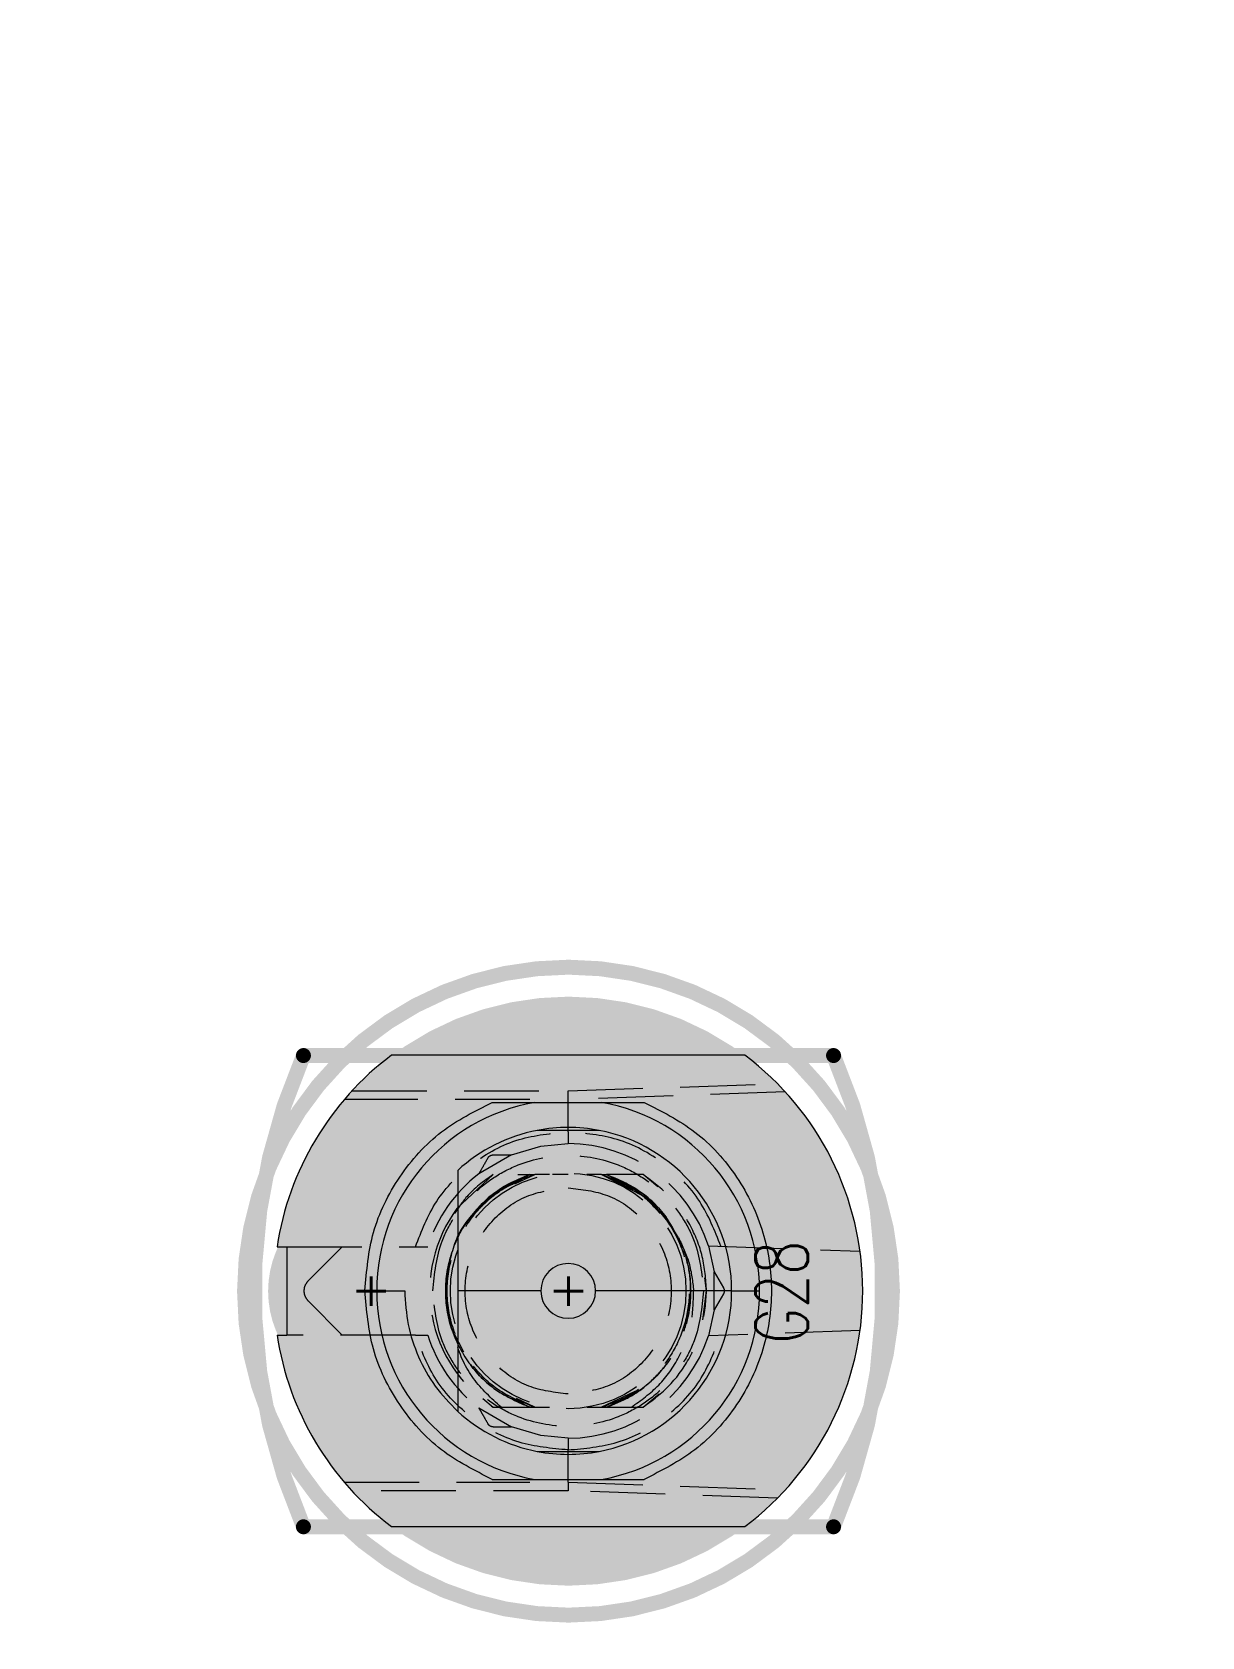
# Model space of a CAD drawing. Header units: millimetres. Extents: x 5 to 1395, y 5 to 415.
# Drawn here: x 1201.72 to 1221.58, y 229.93 to 257.17 of the extents above; entities that cross this region are included whole.
import ezdxf

# ---------------------------------------------------------------- set-up
doc = ezdxf.new("R2010")
doc.units = ezdxf.units.MM
doc.header["$PDSIZE"] = -1
doc.linetypes.add('HIDDEN', pattern=[1.905, 1.27, -0.635])
for name, color, linetype in [('DRIL_PLTE_THRU_01', 16, 'Continuous'), ('DRIL_PLTE_THRU_02', 146, 'Continuous'), ('DRIL_PLTE_THRU_03', 56, 'Continuous'), ('DRIL_PLTE_THRU_04', 216, 'Continuous'), ('DRIL_PLTE_THRU_05', 34, 'Continuous'), ('DRIL_PLTE_THRU_06', 96, 'Continuous'), ('DRIL_PLTE_THRU_07', 171, 'Continuous'), ('DRIL_PLTE_THRU_08', 176, 'Continuous'), ('DRIL_SYMBOL', 2, 'Continuous'), ('PADS_BOT', 5, 'Continuous'), ('PADS_INNER', 1, 'Continuous'), ('PADS_TOP', 1, 'Continuous'), ('PART_NAME_01', 1, 'Continuous'), ('PART_TOP_2DLINE_26', 5, 'Continuous'), ('PART_TOP_2DLINE_27', 5, 'Continuous')]:
    doc.layers.add(name, color=color, linetype=linetype)
doc.styles.add('W0$127', font='simplex', dxfattribs={"width": 0.75})
doc.dimstyles.new('ISO-25', dxfattribs={"dimtxt": 2.5, "dimasz": 2.5, "dimexe": 1.25, "dimexo": 0.625, "dimtad": 1, "dimtxsty": 'Standard', "dimcen": 2.5, "dimadec": 0, "dimazin": 0, "dimtfac": 1, "dimtmove": 0, "dimatfit": 3, "dimfxl": 0, "dimarcsym": 0})

# ---------------------------------------------------------------- blocks, each defined once
blk = doc.blocks.new('SMOOTH_0$254')
at = {"const_width": 0.127}
blk.add_lwpolyline([(-0.0635, 0, 1), (0.0635, 0, 1)], format="xyb", close=True, dxfattribs=at)
blk = doc.blocks.new('PART_BODY_TOP_1')
at = {"layer": 'PART_TOP_2DLINE_26', "const_width": 0.254}
blk.add_lwpolyline([(5.5, 0, 1), (-5.5, 0, 1)], format="xyb", close=True, dxfattribs=at)
at = {"layer": 'PART_TOP_2DLINE_27', "const_width": 0.254}
blk.add_lwpolyline([(-4.5, 4), (4.5, 4, -0.208911), (4.5, -4), (-4.5, -4, -0.208911)], format="xyb", close=True, dxfattribs=at)
at = {"layer": 'PART_TOP_2DLINE_27'}
for p in [(-4.5, 4), (4.5, 4), (-4.5, -4), (4.5, -4)]:
    blk.add_blockref('SMOOTH_0$254', p, dxfattribs=at)
blk = doc.blocks.new('DRIL_SYMBOL_5$15')
at = {"layer": 'DRIL_SYMBOL', "const_width": 0.0508}
for points in [[(0, -0.254), (0, 0.254)], [(-0.254, 0), (0.254, 0)]]:
    blk.add_lwpolyline(points, dxfattribs=at)
blk = doc.blocks.new('DRIL_HOLE_5$15')
at = {"const_width": 2.575}
blk.add_lwpolyline([(-1.2875, 0, 1), (1.2875, 0, 1)], format="xyb", close=True, dxfattribs=at)
blk.add_blockref('DRIL_SYMBOL_5$15', (0, 0))
blk = doc.blocks.new('PAD_0')
at = {"const_width": 5}
blk.add_lwpolyline([(0, -2.5, 1), (0, 2.5, 1)], format="xyb", close=True, dxfattribs=at)
blk = doc.blocks.new('STK_TOP_181')
at = {"layer": 'DRIL_PLTE_THRU_01'}
blk.add_blockref('DRIL_HOLE_5$15', (0, 0), dxfattribs=at)
at = {"layer": 'DRIL_PLTE_THRU_02'}
blk.add_blockref('DRIL_HOLE_5$15', (0, 0), dxfattribs=at)
at = {"layer": 'DRIL_PLTE_THRU_03'}
blk.add_blockref('DRIL_HOLE_5$15', (0, 0), dxfattribs=at)
at = {"layer": 'DRIL_PLTE_THRU_04'}
blk.add_blockref('DRIL_HOLE_5$15', (0, 0), dxfattribs=at)
at = {"layer": 'DRIL_PLTE_THRU_05'}
blk.add_blockref('DRIL_HOLE_5$15', (0, 0), dxfattribs=at)
at = {"layer": 'DRIL_PLTE_THRU_06'}
blk.add_blockref('DRIL_HOLE_5$15', (0, 0), dxfattribs=at)
at = {"layer": 'DRIL_PLTE_THRU_07'}
blk.add_blockref('DRIL_HOLE_5$15', (0, 0), dxfattribs=at)
at = {"layer": 'DRIL_PLTE_THRU_08'}
blk.add_blockref('DRIL_HOLE_5$15', (0, 0), dxfattribs=at)
at = {"layer": 'PADS_BOT'}
blk.add_blockref('PAD_0', (0, 0), dxfattribs=at)
at = {"layer": 'PADS_INNER'}
blk.add_blockref('PAD_0', (0, 0), dxfattribs=at)
at = {"layer": 'PADS_TOP'}
blk.add_blockref('PAD_0', (0, 0), dxfattribs=at)
blk = doc.blocks.new('DRIL_SYMBOL_2$55')
at = {"layer": 'DRIL_SYMBOL', "const_width": 0.0508}
for points in [[(0, -0.254), (0, 0.254)], [(-0.254, 0), (0.254, 0)]]:
    blk.add_lwpolyline(points, dxfattribs=at)
blk = doc.blocks.new('DRIL_HOLE_2$55')
at = {"const_width": 1.275}
blk.add_lwpolyline([(-0.6375, 0, 1), (0.6375, 0, 1)], format="xyb", close=True, dxfattribs=at)
blk.add_blockref('DRIL_SYMBOL_2$55', (0, 0))
blk = doc.blocks.new('PAD_1')
at = {"const_width": 1.75}
blk.add_lwpolyline([(0, -0.875, 1), (0, 0.875, 1)], format="xyb", close=True, dxfattribs=at)
blk = doc.blocks.new('STK_TOP_182')
at = {"layer": 'DRIL_PLTE_THRU_01'}
blk.add_blockref('DRIL_HOLE_2$55', (0, 0), dxfattribs=at)
at = {"layer": 'DRIL_PLTE_THRU_02'}
blk.add_blockref('DRIL_HOLE_2$55', (0, 0), dxfattribs=at)
at = {"layer": 'DRIL_PLTE_THRU_03'}
blk.add_blockref('DRIL_HOLE_2$55', (0, 0), dxfattribs=at)
at = {"layer": 'DRIL_PLTE_THRU_04'}
blk.add_blockref('DRIL_HOLE_2$55', (0, 0), dxfattribs=at)
at = {"layer": 'DRIL_PLTE_THRU_05'}
blk.add_blockref('DRIL_HOLE_2$55', (0, 0), dxfattribs=at)
at = {"layer": 'DRIL_PLTE_THRU_06'}
blk.add_blockref('DRIL_HOLE_2$55', (0, 0), dxfattribs=at)
at = {"layer": 'DRIL_PLTE_THRU_07'}
blk.add_blockref('DRIL_HOLE_2$55', (0, 0), dxfattribs=at)
at = {"layer": 'DRIL_PLTE_THRU_08'}
blk.add_blockref('DRIL_HOLE_2$55', (0, 0), dxfattribs=at)
at = {"layer": 'PADS_BOT'}
blk.add_blockref('PAD_1', (0, 0), dxfattribs=at)
at = {"layer": 'PADS_INNER'}
blk.add_blockref('PAD_1', (0, 0), dxfattribs=at)
at = {"layer": 'PADS_TOP'}
blk.add_blockref('PAD_1', (0, 0), dxfattribs=at)
blk = doc.blocks.new('SYM_TOP_3')
for name, p in [('PART_BODY_TOP_1', (0, 0)), ('STK_TOP_181', (0, 0)), ('STK_TOP_182', (3.35, 0))]:
    blk.add_blockref(name, p)
blk = doc.blocks.new('PART_TOP_18')
blk.add_blockref('SYM_TOP_3', (0, 0))
at = {"layer": 'PART_NAME_01', "style": 'W0$127', "width": 0.75}
blk.add_text('G28', height=0.889, rotation=270, dxfattribs=at).set_placement((-4.064, 0.889))
blk = doc.blocks.new('q')
at = {"rotation": 180}
blk.add_blockref('PART_TOP_18', (1210.825, 235.799), dxfattribs=at)
blk = doc.blocks.new('*D231')
at = {"color": 0, "lineweight": -2}
for p, q in [((969.595, 286.609), (969.595, 323.77)), ((1257.145, 181.679), (1257.145, 323.77)), ((1253.843, 322.77), (972.897, 322.77))]:
    blk.add_line(p, q, dxfattribs=at)
at = {"color": 0}
for points in [[(972.897, 323.321), (972.897, 322.22), (969.595, 322.77)], [(1253.843, 323.321), (1253.843, 322.22), (1257.145, 322.77)]]:
    blk.add_solid(points, dxfattribs=at)
at = {"layer": 'Defpoints', "color": 0}
for p in [(969.595, 322.77), (969.595, 285.609), (1257.145, 180.679)]:
    blk.add_point(p, dxfattribs=at)
at = {"color": 0, "insert": (1113.37, 326.336), "char_height": 3.5, "attachment_point": 5}
blk.add_mtext('287,550', dxfattribs=at)

msp = doc.modelspace()

# ---------------------------------------------------------------- linework, layer by layer
at = {"color": 7, "linetype": 'Continuous', "lineweight": 15}
for p, q in [((1213.8198, 239.8038), (1207.8198, 239.8038)), ((1205.8764, 236.5538), (1206.0448, 236.5538)), ((1206.0448, 236.5538), (1206.0448, 235.0538)), ((1207.5698, 235.8038), (1208.0448, 235.8038)), ((1210.355, 235.8038), (1208.9448, 235.8038)), ((1213.5948, 235.8038), (1211.2846, 235.8038)), ((1213.5948, 235.8038), (1214.0698, 235.8038)), ((1205.8764, 235.0538), (1206.0448, 235.0538)), ((1207.8198, 231.8038), (1213.8198, 231.8038))]:
    msp.add_line(p, q, dxfattribs=at)
at = {"color": 7, "linetype": 'HIDDEN', "lineweight": 0}
for p, q in [((1210.8198, 239.1982), (1214.3723, 239.3223)), ((1210.1695, 239.0538), (1207.0201, 239.0538)), ((1207.1485, 239.1981), (1210.8198, 239.1981)), ((1210.8198, 239.0538), (1210.8198, 239.1982)), ((1214.5055, 239.1825), (1210.8198, 239.0538)), ((1210.8198, 238.5038), (1210.8198, 239.0538)), ((1210.8198, 238.5038), (1210.8198, 238.3038)), ((1211.3442, 238.5288), (1211.3442, 238.5288)), ((1209.8599, 238.1121), (1209.3007, 237.7893)), ((1208.9306, 237.2014), (1209.5463, 237.7788)), ((1209.5972, 237.4848), (1210.1689, 237.7788)), ((1209.5972, 237.4848), (1210.1689, 237.7788)), ((1209.9148, 237.619), (1210.2538, 237.7788)), ((1210.1689, 237.7788), (1209.9278, 237.6548)), ((1209.9665, 237.7788), (1210.1689, 237.7788)), ((1210.5046, 237.7788), (1210.2538, 237.7788)), ((1210.8198, 237.7788), (1210.5518, 237.7788)), ((1211.3858, 237.7788), (1211.135, 237.7788)), ((1211.3858, 237.7788), (1212.0913, 237.4175)), ((1211.3858, 237.7787), (1211.9179, 237.5279)), ((1211.3858, 237.7787), (1211.9179, 237.5279)), ((1212.0933, 237.7788), (1211.4707, 237.7788)), ((1211.9177, 237.5489), (1211.4707, 237.7788)), ((1211.4707, 237.7788), (1211.9848, 237.5145)), ((1211.9848, 237.5144), (1211.4707, 237.7788)), ((1211.4707, 237.7788), (1211.9848, 237.5145)), ((1212.3392, 237.5727), (1212.0933, 237.7788)), ((1206.0448, 236.5538), (1208.2261, 236.5538)), ((1206.4117, 235.9806), (1206.985, 236.5538)), ((1213.1999, 236.5687), (1215.774, 236.4788)), ((1213.1999, 236.5687), (1213.2989, 236.1266)), ((1213.1698, 235.8038), (1213.1419, 236.0265)), ((1213.2989, 236.1266), (1213.4564, 235.8538)), ((1213.2989, 235.4809), (1213.2989, 236.1266)), ((1213.1085, 235.3147), (1213.1698, 235.8038)), ((1213.4564, 235.7538), (1213.2989, 235.4809)), ((1206.985, 235.0538), (1206.4117, 235.627)), ((1213.2989, 235.4809), (1213.1999, 235.0389)), ((1215.774, 235.1288), (1213.1999, 235.0389)), ((1208.2261, 235.0538), (1206.0448, 235.0538)), ((1211.9423, 234.0912), (1211.3858, 233.8288)), ((1211.9423, 234.0912), (1211.3858, 233.8288)), ((1211.4707, 233.8288), (1211.983, 234.0922)), ((1212.0933, 233.8288), (1212.3668, 234.058)), ((1209.3007, 233.8183), (1209.8599, 233.4954)), ((1209.368, 233.9782), (1209.5463, 233.8288)), ((1209.368, 233.9782), (1209.5463, 233.8288)), ((1209.5463, 233.8288), (1210.1689, 233.8288)), ((1209.5463, 233.8288), (1210.5046, 233.8288)), ((1209.8541, 233.9907), (1210.1689, 233.8288)), ((1210.2538, 233.8288), (1209.9409, 233.9763)), ((1211.135, 233.8288), (1211.8924, 233.8288)), ((1211.4707, 233.8288), (1212.0933, 233.8288)), ((1210.8198, 233.3038), (1210.8198, 233.1038)), ((1210.8198, 232.5538), (1210.8198, 233.1038)), ((1207.0201, 232.5538), (1210.1695, 232.5538)), ((1210.8198, 232.4094), (1207.1485, 232.4094)), ((1210.8198, 232.5538), (1214.5055, 232.4251)), ((1210.8198, 232.5538), (1210.8198, 232.4094)), ((1214.3723, 232.2853), (1210.8198, 232.4094))]:
    msp.add_line(p, q, dxfattribs=at)
at = {"color": 7, "linetype": 'HIDDEN', "lineweight": 0, "flags": 128}
for points in [[(1209.8599, 238.1121), (1210.3542, 238.26), (1210.8198, 238.3038)], [(1209.5463, 237.7788), (1209.5463, 237.7788)], [(1210.2538, 237.7788), (1210.2538, 237.7788)], [(1210.2538, 237.7788), (1210.2538, 237.7788)], [(1210.2538, 237.7788), (1210.2538, 237.7788)], [(1210.2538, 237.7788), (1210.2538, 237.7788)], [(1210.2538, 237.7788), (1210.2538, 237.7788)], [(1211.3858, 237.7788), (1211.3858, 237.7788)], [(1211.3858, 237.7788), (1211.3858, 237.7788)], [(1211.3858, 237.7788), (1211.3858, 237.7788)], [(1211.3858, 237.7788), (1211.3858, 237.7788)], [(1211.3858, 237.7788), (1211.3858, 237.7788)], [(1211.3858, 237.7788), (1211.3858, 237.7788)], [(1211.3858, 237.7788), (1211.3858, 237.7788)], [(1211.3858, 237.7788), (1211.3858, 237.7788)], [(1212.0933, 237.7788), (1212.0933, 237.7788)], [(1208.8906, 235.0277), (1208.8868, 235.0563), (1208.8867, 235.0652), (1208.887, 235.0665), (1208.8874, 235.0674), (1208.8875, 235.0675), (1208.8875, 235.0676), (1208.8876, 235.0676), (1208.8876, 235.0676), (1208.8876, 235.0676), (1208.8876, 235.0676), (1208.8876, 235.0676), (1208.8875, 235.0676), (1208.8873, 235.0676), (1208.8872, 235.0676), (1208.8872, 235.0676), (1208.8872, 235.0676), (1208.8872, 235.0676), (1208.8872, 235.0676), (1208.8873, 235.0676), (1208.8875, 235.0677), (1208.8877, 235.0677), (1208.8878, 235.0677), (1208.8878, 235.0677), (1208.8879, 235.0678), (1208.8879, 235.0678), (1208.8879, 235.0678), (1208.8879, 235.0678), (1208.8882, 235.0678), (1208.8886, 235.0677), (1208.8893, 235.0673), (1208.8919, 235.0644), (1208.9561, 234.9349), (1209.0433, 234.7719)], [(1212.599, 234.7765), (1212.599, 234.7765)], [(1209.5463, 233.8288), (1209.5463, 233.8288)], [(1209.5463, 233.8288), (1209.5463, 233.8288)], [(1209.5463, 233.8288), (1209.5463, 233.8288)], [(1209.5463, 233.8288), (1209.5463, 233.8288)], [(1209.5463, 233.8288), (1209.5463, 233.8288)], [(1209.5463, 233.8288), (1209.5463, 233.8288)], [(1209.5463, 233.8288), (1209.5463, 233.8288)], [(1209.5463, 233.8288), (1209.5463, 233.8288)], [(1210.5046, 233.8288), (1210.5046, 233.8288)], [(1211.135, 233.8288), (1211.135, 233.8288)], [(1211.847, 234.0246), (1211.847, 234.0246)], [(1212.0933, 233.8288), (1212.0933, 233.8288)], [(1212.0933, 233.8288), (1212.0933, 233.8288)], [(1212.0933, 233.8288), (1212.0933, 233.8288)], [(1212.0933, 233.8288), (1212.0933, 233.8288)], [(1212.0933, 233.8288), (1212.0933, 233.8288)], [(1212.0933, 233.8288), (1212.0933, 233.8288)], [(1212.0933, 233.8288), (1212.0933, 233.8288)], [(1210.8198, 233.3038), (1210.3542, 233.3475), (1209.8599, 233.4954)]]:
    msp.add_lwpolyline(points, dxfattribs=at)
at = {"color": 7, "linetype": 'HIDDEN', "lineweight": 0}
msp.add_circle((1210.8198, 235.8038), 2, dxfattribs=at)
at = {"color": 7, "linetype": 'Continuous', "lineweight": 15}
for radius, start, end in [(5, 126.8699, 171.37307), (5, 306.8699, 53.1301), (3.25, 100.06327, 180), (3.25, 0, 79.93673), (2.775, 100.89324, 132.50663), (2.775, 79.10676, 100.89295), (2.775, 0, 79.10705), (0.4648, 0, 180), (3.25, 180, 259.93673), (0.4648, 180, 0), (2.775, 280.89295, 0), (3.25, 280.06327, 0), (5, 188.62693, 233.1301), (2.775, 227.49336, 259.10705), (2.775, 259.10668, 280.89376)]:
    msp.add_arc((1210.8198, 235.8038), radius, start, end, dxfattribs=at)
at = {"color": 7, "linetype": 'HIDDEN', "lineweight": 0}
for radius, start, end in [(2.5, 17.81569, 90), (2.5, 127.42024, 162.5424), (2.35, 143.50581, 237.18508), (2.5, 197.4576, 232.57976), (2.5, 270, 342.18431)]:
    msp.add_arc((1210.8198, 235.8038), radius, start, end, dxfattribs=at)
at = {"color": 7, "linetype": 'Continuous', "lineweight": 15}
for points, knots in [([(1207.3698, 235.8098), (1207.3984, 236.1433), (1207.457, 236.8255), (1207.9232, 237.7632), (1208.6201, 238.5449), (1209.2315, 238.8531), (1209.5304, 239.0038)], [0, 0, 0, 0, 0.2444229, 0.4999991, 0.7555767, 1, 1, 1, 1]), ([(1209.5304, 239.0038), (1209.6649, 239.0038), (1209.8387, 239.0038), (1210.033, 239.0038), (1210.1136, 239.0038), (1210.1676, 239.0038), (1210.2072, 239.0038), (1210.2334, 239.0038), (1210.2475, 239.0038), (1210.2515, 239.0038), (1210.2518, 239.0038), (1210.2519, 239.0038)], [0, 0, 0, 0, 0.5219298, 0.6747068, 0.7796367, 0.8517309, 0.9016662, 0.9545661, 0.9758814, 0.9930945, 1, 1, 1, 1]), ([(1210.2519, 239.0038), (1210.4279, 239.0038), (1210.7803, 239.0038), (1211.1734, 239.0038), (1211.3658, 239.0038), (1211.3877, 239.0038)], [0, 0, 0, 0, 0.469099, 0.9396121, 1, 1, 1, 1]), ([(1211.3877, 239.0038), (1211.3882, 239.0038), (1211.3894, 239.0038), (1211.4011, 239.0038), (1211.4446, 239.0038), (1211.6411, 239.0038), (1211.875, 239.0038), (1212.0712, 239.0038), (1212.1092, 239.0038)], [0, 0, 0, 0, 0.0169296, 0.0393016, 0.0816949, 0.236196, 0.8521602, 1, 1, 1, 1]), ([(1212.1092, 239.0038), (1212.4082, 238.8528), (1213.0199, 238.5441), (1213.722, 237.7608), (1214.1705, 236.8211), (1214.3184, 235.8038), (1214.1705, 234.7864), (1213.722, 233.8468), (1213.0199, 233.0635), (1212.4082, 232.7547), (1212.1092, 232.6038)], [0, 0, 0, 0, 0.1222034, 0.2500002, 0.3777961, 0.4999996, 0.6222031, 0.7499998, 0.8777966, 1, 1, 1, 1]), ([(1211.3442, 238.5288), (1211.0541, 238.5288), (1210.701, 238.5288), (1210.3568, 238.5288), (1210.2954, 238.5288)], [0, 0, 0, 0, 0.8214859, 1, 1, 1, 1]), ([(1208.9448, 237.8495), (1208.9448, 237.4119), (1208.9448, 236.8089), (1208.9448, 236.0201), (1208.9448, 235.8038)], [0, 0, 0, 0, 0.7257586, 1, 1, 1, 1]), ([(1209.5304, 232.6038), (1209.2307, 232.755), (1208.6176, 233.0643), (1207.9195, 233.8492), (1207.454, 234.7908), (1207.3974, 235.4753), (1207.3698, 235.8098)], [0, 0, 0, 0, 0.2443904, 0.499999, 0.7556084, 1, 1, 1, 1]), ([(1208.0448, 235.8038), (1208.0562, 235.612), (1208.0791, 235.2285), (1208.2639, 234.6793), (1208.5438, 234.172), (1208.8112, 233.896), (1208.9448, 233.758)], [0, 0, 0, 0, 0.2500001, 0.5000009, 0.749999, 1, 1, 1, 1]), ([(1208.9448, 235.8038), (1208.9448, 235.6089), (1208.9448, 235.1044), (1208.9448, 234.4227), (1208.9448, 233.9737), (1208.9448, 233.7581)], [0, 0, 0, 0, 0.2465265, 0.6381386, 1, 1, 1, 1]), ([(1210.2954, 233.0788), (1210.5855, 233.0788), (1210.9386, 233.0788), (1211.2828, 233.0788), (1211.3442, 233.0788)], [0, 0, 0, 0, 0.8214961, 1, 1, 1, 1]), ([(1209.5304, 232.6038), (1209.6649, 232.6038), (1209.8387, 232.6038), (1210.033, 232.6038), (1210.1136, 232.6038), (1210.1676, 232.6038), (1210.2072, 232.6038), (1210.2334, 232.6038), (1210.2475, 232.6038), (1210.2515, 232.6038), (1210.2518, 232.6038), (1210.2519, 232.6038)], [0, 0, 0, 0, 0.5219298, 0.6747068, 0.7796367, 0.8517309, 0.9016662, 0.9545661, 0.9758814, 0.9930945, 1, 1, 1, 1]), ([(1210.2519, 232.6038), (1210.4279, 232.6038), (1210.7803, 232.6038), (1211.1734, 232.6038), (1211.3658, 232.6038), (1211.3877, 232.6038)], [0, 0, 0, 0, 0.469099, 0.9396121, 1, 1, 1, 1]), ([(1211.3877, 232.6038), (1211.3882, 232.6038), (1211.3894, 232.6038), (1211.4011, 232.6038), (1211.4446, 232.6038), (1211.6411, 232.6038), (1211.875, 232.6038), (1212.0712, 232.6038), (1212.1092, 232.6038)], [0, 0, 0, 0, 0.0169296, 0.0393016, 0.0816949, 0.236196, 0.8521602, 1, 1, 1, 1])]:
    msp.add_open_spline(points, degree=3, knots=knots, dxfattribs=at)
at = {"color": 7, "linetype": 'HIDDEN', "lineweight": 0}
for points, knots in [([(1208.2261, 236.5538), (1208.3293, 236.8181), (1208.5415, 237.361), (1209.1707, 237.9973), (1209.9567, 238.425), (1210.5372, 238.478), (1210.8198, 238.5038)], [0, 0, 0, 0, 0.2433926, 0.4999999, 0.7566075, 1, 1, 1, 1]), ([(1213.4114, 236.5613), (1213.3076, 236.8247), (1213.0945, 237.3659), (1212.4656, 237.9995), (1211.681, 238.4254), (1211.1018, 238.4781), (1210.8198, 238.5038)], [0, 0, 0, 0, 0.2434239, 0.5000003, 0.756578, 1, 1, 1, 1]), ([(1209.4582, 238.0621), (1209.4631, 238.0694), (1209.473, 238.0838), (1209.4943, 238.0996), (1209.5187, 238.1102), (1209.5361, 238.1115), (1209.5448, 238.1121)], [0, 0, 0, 0, 0.2508094, 0.5000041, 0.7491963, 1, 1, 1, 1]), ([(1209.5448, 238.1121), (1209.6269, 238.1121), (1209.7352, 238.1121), (1209.8317, 238.1121), (1209.8563, 238.1121), (1209.8587, 238.1121), (1209.8599, 238.1121)], [0, 0, 0, 0, 0.63871673, 0.84374702, 0.92500054, 1, 1, 1, 1]), ([(1208.5198, 235.8038), (1208.5507, 236.093), (1208.5984, 236.5395), (1208.8847, 237.0756), (1209.1819, 237.4411), (1209.5479, 237.7403), (1210.0839, 238.0176), (1210.8198, 238.1596), (1211.5556, 238.0176), (1212.0916, 237.7404), (1212.4575, 237.4413), (1212.7548, 237.0758), (1213.0412, 236.5396), (1213.0889, 236.093), (1213.1198, 235.8038)], [0, 0, 0, 0, 0.11972147, 0.18482296, 0.24999968, 0.315102, 0.38027857, 0.49999995, 0.61972132, 0.68482351, 0.75000006, 0.81510218, 0.88027853, 1, 1, 1, 1]), ([(1209.4582, 238.0621), (1209.4172, 237.9911), (1209.363, 237.8972), (1209.3148, 237.8137), (1209.3024, 237.7924), (1209.3012, 237.7903), (1209.3007, 237.7893)], [0, 0, 0, 0, 0.6387218, 0.8437505, 0.9250022, 1, 1, 1, 1]), ([(1210.1689, 237.7788), (1209.969, 237.692), (1209.5691, 237.5186), (1209.1079, 237.0403), (1208.8086, 236.4554), (1208.7062, 235.8038), (1208.8086, 235.1521), (1209.1079, 234.5673), (1209.5691, 234.0889), (1209.969, 233.9155), (1210.1689, 233.8288)], [0, 0, 0, 0, 0.1250001, 0.2499993, 0.3749991, 0.4999997, 0.6250003, 0.75, 0.8749999, 1, 1, 1, 1]), ([(1210.2538, 233.8288), (1210.047, 233.9097), (1209.6333, 234.0715), (1209.1511, 234.548), (1208.8372, 235.1398), (1208.7294, 235.8038), (1208.8371, 236.4678), (1209.1511, 237.0595), (1209.6333, 237.536), (1210.047, 237.6979), (1210.2538, 237.7788)], [0, 0, 0, 0, 0.1249998, 0.25, 0.3749995, 0.5000006, 0.625, 0.7500005, 0.8750003, 1, 1, 1, 1]), ([(1210.2538, 233.8288), (1210.047, 233.9097), (1209.6333, 234.0716), (1209.1511, 234.548), (1208.8372, 235.1398), (1208.7294, 235.8038), (1208.8372, 236.4678), (1209.1511, 237.0595), (1209.6333, 237.536), (1210.047, 237.6978), (1210.2538, 237.7787)], [0, 0, 0, 0, 0.125, 0.2499997, 0.3749999, 0.5000001, 0.6250003, 0.7499991, 0.875, 1, 1, 1, 1]), ([(1210.2538, 233.8288), (1210.047, 233.9097), (1209.6333, 234.0716), (1209.1511, 234.548), (1208.8372, 235.1398), (1208.7294, 235.8038), (1208.8372, 236.4678), (1209.1511, 237.0595), (1209.6333, 237.536), (1210.047, 237.6978), (1210.2538, 237.7787)], [0, 0, 0, 0, 0.1250001, 0.2500002, 0.3750004, 0.5000007, 0.6249996, 0.7499998, 0.8749999, 1, 1, 1, 1]), ([(1209.5463, 237.7788), (1209.3858, 237.6638), (1209.1274, 237.4787), (1208.9549, 237.2138), (1208.8896, 237.1135)], [0, 0, 0, 0, 0.6210351, 1, 1, 1, 1]), ([(1209.1481, 237.0405), (1209.2896, 237.2032), (1209.5726, 237.5284), (1209.9701, 237.6953), (1210.1689, 237.7788)], [0, 0, 0, 0, 0.4999998, 1, 1, 1, 1]), ([(1209.3757, 237.2647), (1209.4449, 237.3413), (1209.66, 237.58), (1209.9632, 237.6984), (1210.1689, 237.7788)], [0, 0, 0, 0, 0.3212771, 1, 1, 1, 1]), ([(1210.2538, 237.7788), (1210.1146, 237.7306), (1209.8362, 237.6342), (1209.6021, 237.4552), (1209.4851, 237.3657)], [0, 0, 0, 0, 0.5000013, 1, 1, 1, 1]), ([(1210.1689, 237.7788), (1210.1906, 237.7788), (1210.2186, 237.7788), (1210.2458, 237.7788), (1210.2527, 237.7788), (1210.2535, 237.7788), (1210.2538, 237.7788)], [0, 0, 0, 0, 0.6594674, 0.8553265, 0.9305164, 1, 1, 1, 1]), ([(1211.3858, 237.7788), (1211.3862, 237.7788), (1211.3869, 237.7788), (1211.3938, 237.7788), (1211.4204, 237.7788), (1211.4489, 237.7788), (1211.4707, 237.7788)], [0, 0, 0, 0, 0.0688702, 0.1454185, 0.34492, 1, 1, 1, 1]), ([(1211.3858, 237.7788), (1211.3862, 237.7788), (1211.387, 237.7788), (1211.3938, 237.7788), (1211.4204, 237.7788), (1211.4489, 237.7788), (1211.4707, 237.7788)], [0, 0, 0, 0, 0.0689442, 0.1455862, 0.3451607, 1, 1, 1, 1]), ([(1211.3858, 237.7788), (1211.5959, 237.7007), (1211.9817, 237.5575), (1212.2571, 237.2535), (1212.3825, 237.115)], [0, 0, 0, 0, 0.5445013, 1, 1, 1, 1]), ([(1211.4707, 237.7788), (1211.6707, 237.6921), (1212.0705, 237.5186), (1212.5317, 237.0403), (1212.831, 236.4554), (1212.9335, 235.8038), (1212.831, 235.1521), (1212.5317, 234.5673), (1212.0705, 234.0889), (1211.6707, 233.9155), (1211.4707, 233.8288)], [0, 0, 0, 0, 0.1250003, 0.2499999, 0.3749993, 0.4999998, 0.6249991, 0.7500001, 0.8749997, 1, 1, 1, 1]), ([(1212.7593, 236.5209), (1212.6841, 236.6937), (1212.5222, 237.0657), (1212.0676, 237.5175), (1211.6697, 237.6917), (1211.4707, 237.7788)], [0, 0, 0, 0, 0.3025436, 0.6512712, 1, 1, 1, 1]), ([(1211.4707, 237.7788), (1211.6747, 237.696), (1212.0193, 237.5563), (1212.263, 237.2788), (1212.3624, 237.1656)], [0, 0, 0, 0, 0.5921129, 1, 1, 1, 1]), ([(1213.1698, 235.8038), (1213.1557, 235.9994), (1213.1276, 236.3905), (1212.902, 236.9387), (1212.5635, 237.4253), (1212.2501, 237.661), (1212.0933, 237.7788)], [0, 0, 0, 0, 0.2499984, 0.4999996, 0.7499994, 1, 1, 1, 1]), ([(1210.1689, 233.8288), (1209.969, 233.9155), (1209.5692, 234.0889), (1209.1079, 234.5674), (1208.8089, 235.1518), (1208.7053, 235.8049), (1208.812, 236.4514), (1209.0669, 236.9946), (1209.3414, 237.2419), (1209.4543, 237.3436)], [0, 0, 0, 0, 0.1492875, 0.2985751, 0.4478624, 0.5971505, 0.7464368, 0.8957241, 1, 1, 1, 1]), ([(1210.1689, 233.8288), (1209.969, 233.9155), (1209.5692, 234.0889), (1209.1079, 234.5674), (1208.8089, 235.1518), (1208.7053, 235.8049), (1208.8121, 236.4513), (1209.0649, 236.9915), (1209.3365, 237.2365), (1209.4465, 237.3358)], [0, 0, 0, 0, 0.1496695, 0.2993391, 0.4490083, 0.5986767, 0.7483467, 0.8980158, 1, 1, 1, 1]), ([(1209.4444, 237.3337), (1209.3351, 237.2351), (1209.0643, 236.9907), (1208.8121, 236.4513), (1208.7052, 235.8049), (1208.8088, 235.1518), (1209.1078, 234.5673), (1209.5691, 234.0889), (1209.969, 233.9155), (1210.1689, 233.8288)], [0, 0, 0, 0, 0.101378, 0.2511483, 0.4009179, 0.5506893, 0.7004592, 0.8502301, 1, 1, 1, 1]), ([(1210.8198, 234.0538), (1210.5908, 234.0801), (1210.1327, 234.1327), (1209.5502, 234.5374), (1209.1609, 235.1158), (1209.0242, 235.8038), (1209.1609, 236.4917), (1209.5502, 237.0702), (1210.1327, 237.4749), (1210.5908, 237.5275), (1210.8198, 237.5538)], [0, 0, 0, 0, 0.1249999, 0.2500002, 0.3750003, 0.5000002, 0.6250002, 0.7500003, 0.8749999, 1, 1, 1, 1]), ([(1209.4851, 237.3657), (1209.393, 237.2791), (1209.2848, 237.1775), (1209.1807, 237.0638), (1209.1588, 237.0443), (1209.1519, 237.0404), (1209.1496, 237.0401), (1209.1486, 237.0402), (1209.1482, 237.0404), (1209.1481, 237.0405)], [0, 0, 0, 0, 0.8053543, 0.9459609, 0.9826873, 0.9932316, 0.9969158, 0.998499, 1, 1, 1, 1]), ([(1210.8198, 237.5538), (1211.0489, 237.5275), (1211.5069, 237.4749), (1212.0895, 237.0702), (1212.4787, 236.4917), (1212.6154, 235.8038), (1212.4787, 235.1158), (1212.0895, 234.5374), (1211.5069, 234.1327), (1211.0489, 234.0801), (1210.8198, 234.0538)], [0, 0, 0, 0, 0.1250001, 0.2499996, 0.3749999, 0.4999998, 0.6249996, 0.7499999, 0.8750002, 1, 1, 1, 1]), ([(1212.0913, 237.4175), (1212.2296, 237.2895), (1212.5063, 237.0334), (1212.7696, 236.5248), (1212.8939, 235.971), (1212.8611, 235.4025), (1212.6762, 234.8639), (1212.3515, 234.3983), (1211.9153, 234.0273), (1211.5623, 233.895), (1211.3858, 233.8288)], [0, 0, 0, 0, 0.1249992, 0.2499993, 0.3749998, 0.5000008, 0.6250004, 0.7500007, 0.875, 1, 1, 1, 1]), ([(1212.6923, 236.7083), (1212.6097, 236.8424), (1212.4454, 237.1094), (1212.209, 237.3152), (1212.0913, 237.4175)], [0, 0, 0, 0, 0.5024687, 1, 1, 1, 1]), ([(1209.1542, 237.0419), (1209.1477, 237.0355), (1208.9879, 236.8766), (1208.8197, 236.445), (1208.7032, 235.8066), (1208.8094, 235.1514), (1209.1077, 234.5675), (1209.5692, 234.0889), (1209.969, 233.9155), (1210.1689, 233.8288)], [0, 0, 0, 0, 0.0069761, 0.17248, 0.337983, 0.5034878, 0.6689918, 0.8344958, 1, 1, 1, 1]), ([(1210.1689, 233.8288), (1209.969, 233.9155), (1209.5691, 234.0889), (1209.1078, 234.5674), (1208.8089, 235.1518), (1208.7049, 235.8051), (1208.8133, 236.4503), (1209.0467, 236.9633), (1209.2913, 237.1874), (1209.3757, 237.2647)], [0, 0, 0, 0, 0.1532183, 0.3064367, 0.459654, 0.6128731, 0.7660905, 0.9193093, 1, 1, 1, 1]), ([(1208.2261, 236.5538), (1208.2538, 236.5538), (1208.3089, 236.5538), (1208.3771, 236.5538), (1208.4263, 236.5538), (1208.4321, 236.5538), (1208.435, 236.5538)], [0, 0, 0, 0, 0.2581059, 0.5125977, 0.7555932, 1, 1, 1, 1]), ([(1211.4707, 233.8288), (1211.608, 233.8836), (1211.8825, 233.9932), (1212.2384, 234.2632), (1212.5325, 234.5963), (1212.7486, 234.9856), (1212.8783, 235.4115), (1212.9134, 235.8544), (1212.8602, 236.298), (1212.7482, 236.5716), (1212.6923, 236.7083)], [0, 0, 0, 0, 0.12500021, 0.25000044, 0.37499951, 0.5000005, 0.62500025, 0.74999943, 0.87499941, 1, 1, 1, 1]), ([(1212.6923, 236.7083), (1212.7603, 236.5657), (1212.8972, 236.2788), (1212.9316, 235.9627), (1212.9489, 235.8038)], [0, 0, 0, 0, 0.4970651, 1, 1, 1, 1]), ([(1206.4117, 235.627), (1206.3912, 235.6528), (1206.3502, 235.7045), (1206.3327, 235.8038), (1206.3502, 235.9031), (1206.3912, 235.9547), (1206.4117, 235.9806)], [0, 0, 0, 0, 0.25000357, 0.50000936, 0.74999643, 1, 1, 1, 1]), ([(1213.1198, 235.8038), (1213.0889, 235.5146), (1213.0412, 235.0681), (1212.7549, 234.5319), (1212.4577, 234.1665), (1212.0917, 233.8673), (1211.5557, 233.59), (1210.8198, 233.448), (1210.0841, 233.59), (1209.5481, 233.8672), (1209.1821, 234.1663), (1208.8848, 234.5318), (1208.5984, 235.0679), (1208.5507, 235.5146), (1208.5198, 235.8038)], [0, 0, 0, 0, 0.1197213, 0.1848238, 0.2500002, 0.3151022, 0.3802789, 0.5000001, 0.6197212, 0.6848235, 0.7499998, 0.8151016, 0.8802787, 1, 1, 1, 1]), ([(1211.8924, 233.8288), (1212.0553, 233.946), (1212.379, 234.1787), (1212.7198, 234.6718), (1212.9336, 235.2232), (1212.9438, 235.6111), (1212.9489, 235.8038)], [0, 0, 0, 0, 0.2550542, 0.5067377, 0.7550526, 1, 1, 1, 1]), ([(1212.0933, 233.8288), (1212.2501, 233.9466), (1212.5636, 234.1822), (1212.902, 234.6689), (1213.1276, 235.2171), (1213.1557, 235.6082), (1213.1698, 235.8038)], [0, 0, 0, 0, 0.2499983, 0.5000006, 0.7499987, 1, 1, 1, 1]), ([(1213.4564, 235.8538), (1213.4602, 235.8459), (1213.4678, 235.8301), (1213.4708, 235.8038), (1213.4678, 235.7775), (1213.4602, 235.7617), (1213.4564, 235.7538)], [0, 0, 0, 0, 0.2500525, 0.4999976, 0.7500134, 1, 1, 1, 1]), ([(1210.8198, 233.1038), (1210.5372, 233.1296), (1209.9567, 233.1825), (1209.1707, 233.6103), (1208.5415, 234.2466), (1208.3293, 234.7895), (1208.2261, 235.0538)], [0, 0, 0, 0, 0.2433922, 0.5, 0.7566073, 1, 1, 1, 1]), ([(1208.2261, 235.0538), (1208.2539, 235.0538), (1208.3091, 235.0538), (1208.3773, 235.0538), (1208.4263, 235.0538), (1208.4321, 235.0538), (1208.435, 235.0538)], [0, 0, 0, 0, 0.2586227, 0.5136186, 0.7560896, 1, 1, 1, 1]), ([(1209.6808, 233.8288), (1209.514, 233.9815), (1209.1802, 234.287), (1208.9661, 234.7394), (1208.8999, 234.992), (1208.8906, 235.0277)], [0, 0, 0, 0, 0.4618329, 0.924146, 1, 1, 1, 1]), ([(1210.8198, 233.1038), (1211.1018, 233.1295), (1211.681, 233.1822), (1212.4656, 233.6081), (1213.0945, 234.2417), (1213.3076, 234.7828), (1213.4114, 235.0463)], [0, 0, 0, 0, 0.2434224, 0.4999994, 0.7565777, 1, 1, 1, 1]), ([(1209.3007, 233.8183), (1209.3012, 233.8173), (1209.3025, 233.8152), (1209.3148, 233.7938), (1209.345, 233.7415), (1209.3952, 233.6545), (1209.4361, 233.5837), (1209.4582, 233.5454)], [0, 0, 0, 0, 0.0741133, 0.1549244, 0.3599082, 0.6537235, 1, 1, 1, 1]), ([(1210.2538, 233.8288), (1210.2535, 233.8288), (1210.2527, 233.8288), (1210.2458, 233.8288), (1210.2192, 233.8288), (1210.1907, 233.8288), (1210.1689, 233.8288)], [0, 0, 0, 0, 0.068912, 0.1454742, 0.3449621, 1, 1, 1, 1]), ([(1210.2538, 233.8288), (1210.2535, 233.8288), (1210.2527, 233.8288), (1210.2459, 233.8288), (1210.2193, 233.8288), (1210.1908, 233.8288), (1210.1689, 233.8288)], [0, 0, 0, 0, 0.0688382, 0.1453159, 0.3446766, 1, 1, 1, 1]), ([(1211.4707, 233.8288), (1211.4491, 233.8288), (1211.421, 233.8288), (1211.3938, 233.8288), (1211.3869, 233.8288), (1211.3862, 233.8288), (1211.3858, 233.8288)], [0, 0, 0, 0, 0.6592844, 0.8552692, 0.9304961, 1, 1, 1, 1]), ([(1211.4707, 233.8288), (1211.4491, 233.8288), (1211.421, 233.8288), (1211.3938, 233.8288), (1211.3869, 233.8288), (1211.3861, 233.8288), (1211.3858, 233.8288)], [0, 0, 0, 0, 0.6595876, 0.8554277, 0.9305633, 1, 1, 1, 1]), ([(1209.5448, 233.4954), (1209.5361, 233.4961), (1209.5187, 233.4974), (1209.4943, 233.5079), (1209.473, 233.5238), (1209.4631, 233.5382), (1209.4582, 233.5454)], [0, 0, 0, 0, 0.2508037, 0.4999959, 0.7491906, 1, 1, 1, 1]), ([(1209.5448, 233.4954), (1209.6268, 233.4954), (1209.7352, 233.4954), (1209.8317, 233.4954), (1209.8563, 233.4954), (1209.8587, 233.4954), (1209.8599, 233.4954)], [0, 0, 0, 0, 0.6386754, 0.8437396, 0.9249988, 1, 1, 1, 1])]:
    msp.add_open_spline(points, degree=3, knots=knots, dxfattribs=at)

# ---------------------------------------------------------------- block references
msp.add_blockref('q', (0, 0))

# ---------------------------------------------------------------- dimensions: what is measured, and where the dimension line sits
dim = msp.add_linear_dim(base=(969.5948, 322.7702), p1=(1257.1448, 180.6788), p2=(969.5948, 285.6088), dimstyle='ISO-25', override={"dimtxt": 3.5, "dimasz": 3.302, "dimexe": 1, "dimexo": 1, "dimgap": 1.524, "dimtih": 1, "dimtoh": 1, "dimdec": 3, "dimzin": 0, "dimadec": 2, "dimtdec": 3, "dimtzin": 0})
dim.commit()
dim.dimension.update_dxf_attribs({"geometry": '*D231', "text_midpoint": (1113.3698, 326.3359)})

doc.saveas('drawing.dxf')
